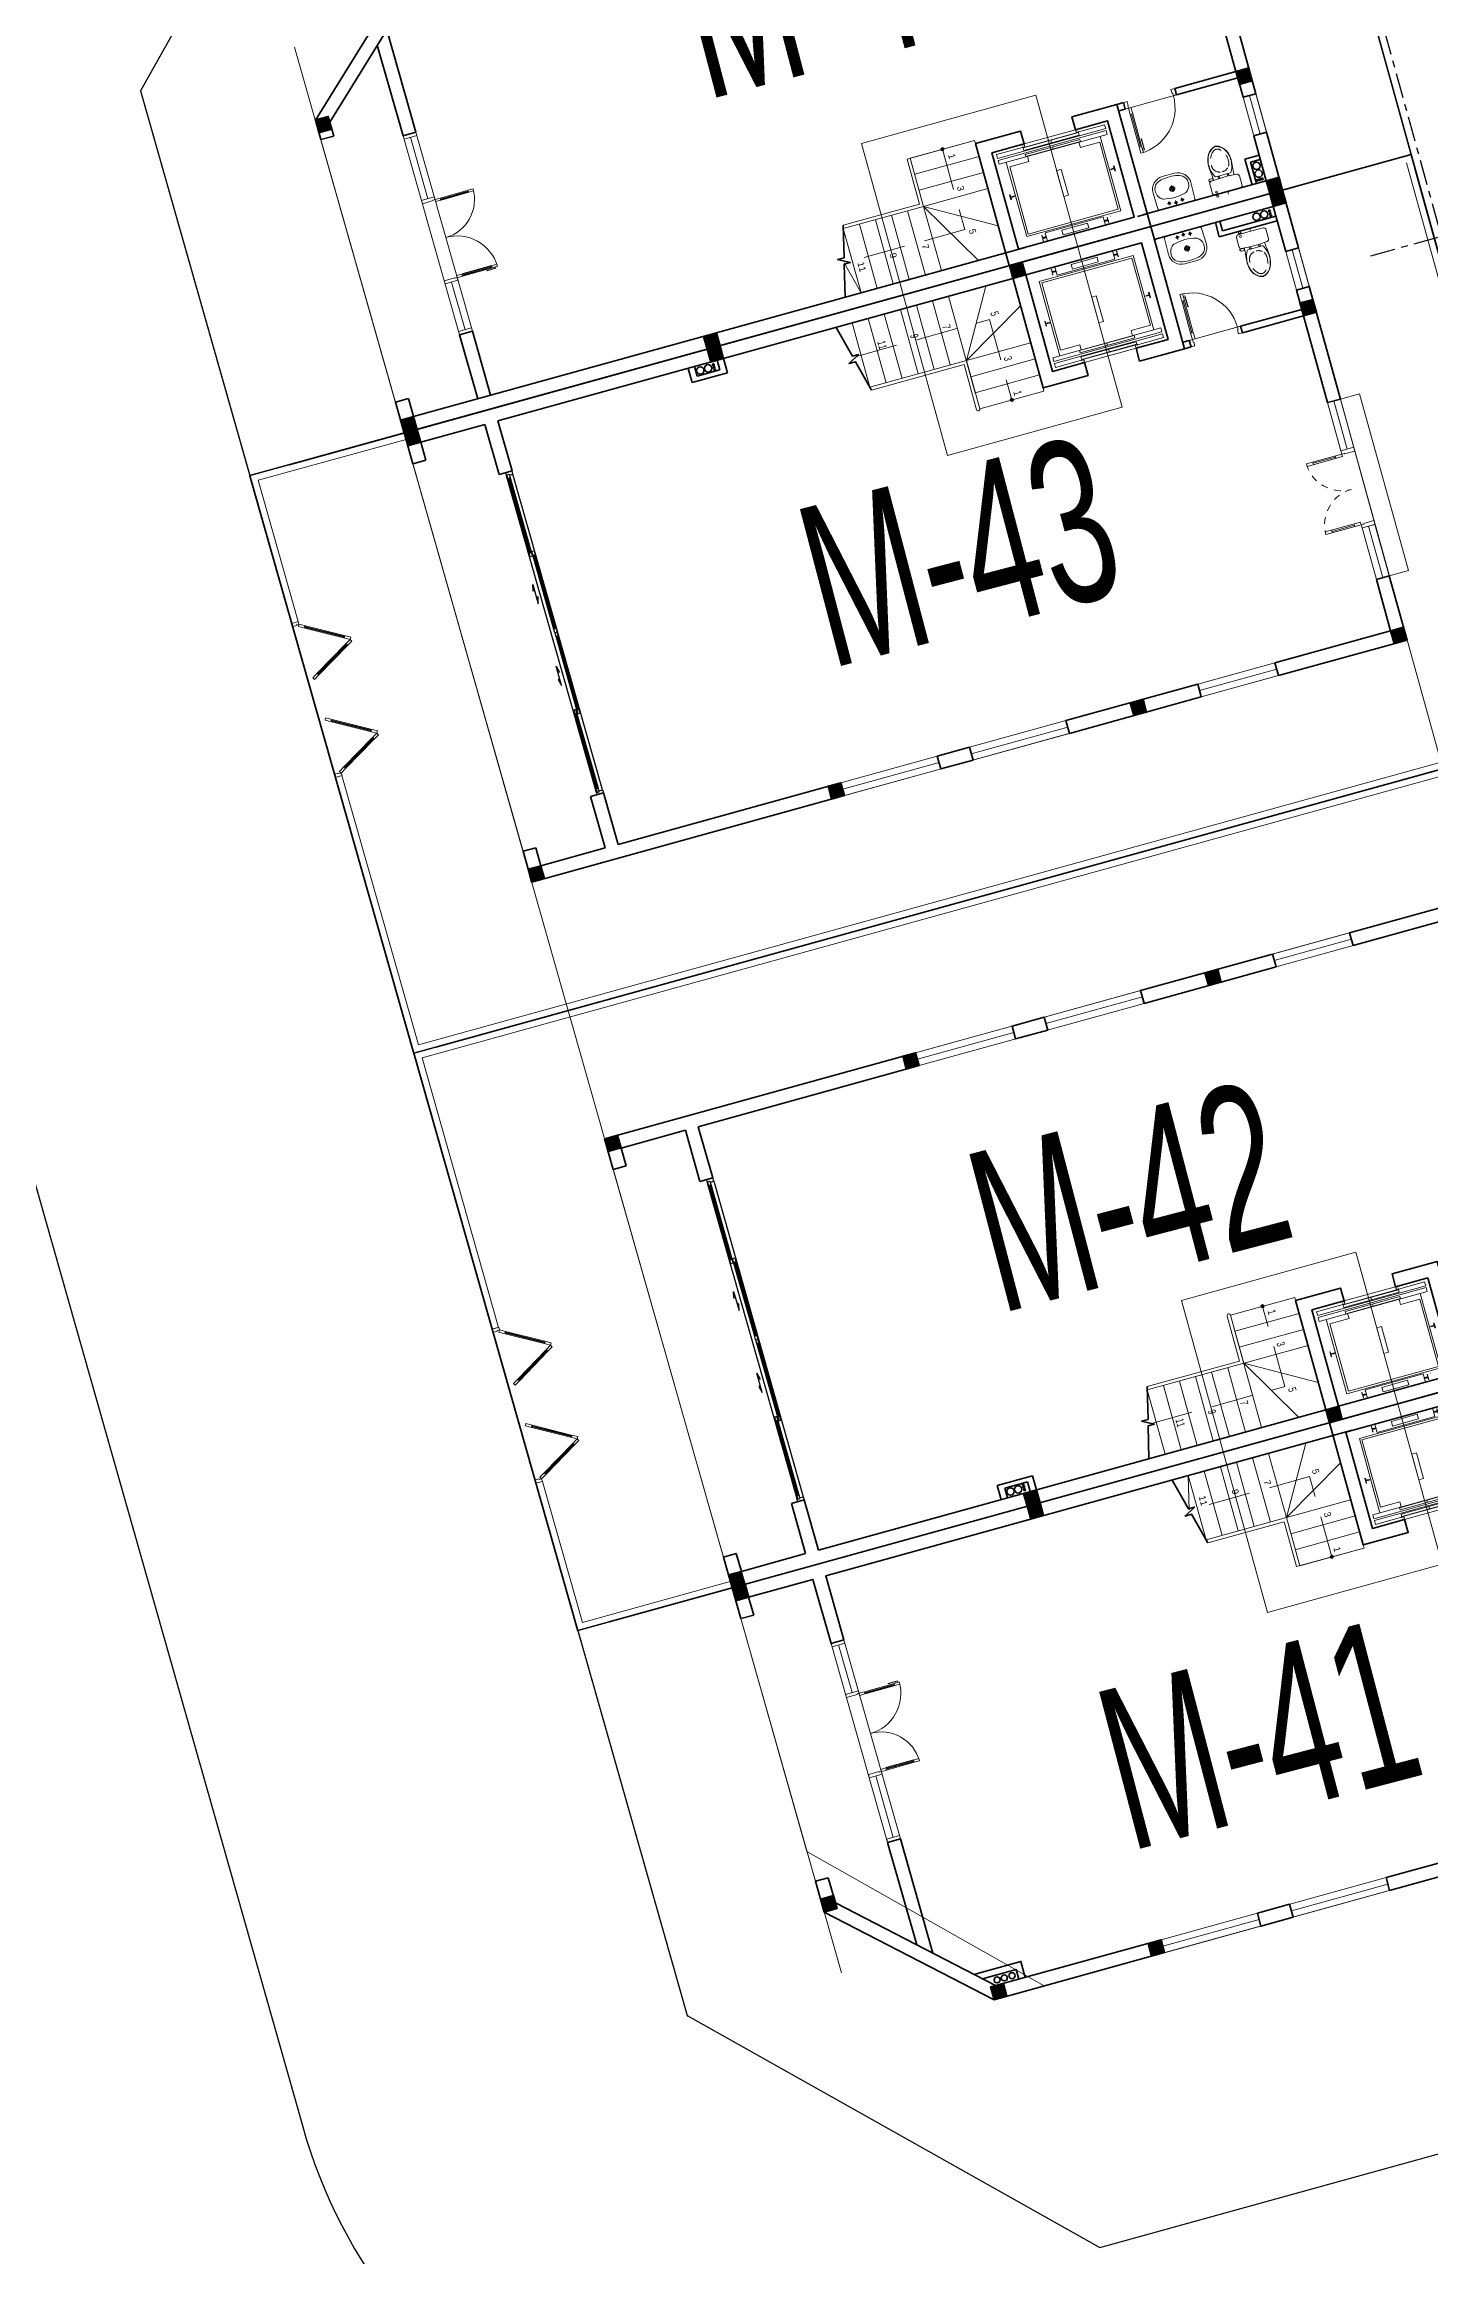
# Model space of a CAD drawing. Header units: metres. Extents: x 568006 to 1139366, y 2064802 to 4131555.
# Drawn here: x 568429.54 to 568450.31, y 2066347.53 to 2066380.69 of the extents above; entities that cross this region are included whole.
import ezdxf
from ezdxf.enums import TextEntityAlignment as Align
from ezdxf.xclip import XClip

# ---------------------------------------------------------------- set-up
doc = ezdxf.new("R2010")
doc.units = ezdxf.units.M
doc.header["$XCLIPFRAME"] = 0
for name, pattern in [('$AUDIT_BAD_LTYPE2', [0]), ('CENTER', [2, 1.25, -0.25, 0.25, -0.25]), ('CENTER2', [1.125, 0.75, -0.125, 0.125, -0.125]), ('HIDDEN', [0.375, 0.25, -0.125]), ('HIDDEN2', [0.1875, 0.125, -0.0625]), ('xref-thap C (mb tang 32-2)$0$HIDDEN', [0.375, 0.25, -0.125])]:
    doc.linetypes.add(name, pattern=pattern)
doc.layers.get('0').update_dxf_attribs({"linetype": 'CONTINUOUS'})
doc.layers.get('DEFPOINTS').update_dxf_attribs({"color": 152, "linetype": 'CONTINUOUS'})
for name, color, linetype, lineweight in [('-CONCRETE', 1, 'CONTINUOUS', 35), ('-DIM', 9, 'CONTINUOUS', 13), ('-DOOR', 137, 'CONTINUOUS', 9), ('-FURNITURE', 46, 'CONTINUOUS', 9), ('-HATCH', 8, 'CONTINUOUS', 5), ('-KH', 143, 'CONTINUOUS', 13), ('-LINE1', 7, 'CONTINUOUS', 18), ('-LINE2', 252, 'CONTINUOUS', 9), ('-TEXT', 7, 'CONTINUOUS', 15), ('-WALL', 4, 'CONTINUOUS', 35), ('EC-Thiet bi', 8, 'CONTINUOUS', 25), ('hung-demlonha', 7, 'CONTINUOUS', 15)]:
    doc.layers.add(name, color=color, linetype=linetype, lineweight=lineweight)
for name, color, linetype in [('01.AXIS', 160, 'CENTER2'), ('APOLIC', 7, 'CONTINUOUS'), ('CDC.01.AXIS', 160, 'CENTER2'), ('ChiaLo', 128, 'CENTER'), ('datOlienke', 42, 'CONTINUOUS'), ('ghi_chu', 7, 'CONTINUOUS'), ('LogDg', 7, 'CONTINUOUS'), ('LoLK', 6, 'CONTINUOUS'), ('ViaHeS', 32, 'CONTINUOUS')]:
    doc.layers.add(name, color=color, linetype=linetype)
doc.styles.add('1', font='arial.ttf')
doc.styles.add('kieuchuDim', font='arial.ttf', dxfattribs={"width": 0.75})
doc.styles.add('QH1', font='arialbd.ttf', dxfattribs={"width": 0.8})
doc.styles.add('T1', font='', dxfattribs={"height": 200})
doc.styles.add('vnavanth', font='', dxfattribs={"width": 0.8})
doc.styles.get('T1').set_extended_font_data('VNgeometric Light')
doc.styles.get('vnavanth').set_extended_font_data('.VnAvantH')

# ---------------------------------------------------------------- blocks, each defined once
blk = doc.blocks.new('A$C758D662A')
at = {"linetype": 'HIDDEN', "ltscale": 500}
for radius in [300, 200]:
    blk.add_circle((0, 0), radius, dxfattribs=at)
at = {"layer": 'CDC.01.AXIS', "ltscale": 200}
for p, q in [((437, 0), (-437, 0)), ((0, 437), (0, -437))]:
    blk.add_line(p, q, dxfattribs=at)
blk = doc.blocks.new('MAU M1SH')
at = {"layer": '01.AXIS', "ltscale": 500}
for p, q in [((-370, 15724), (-370, -2671)), ((5410, 15724), (5410, -2671)), ((-1468, 14700), (6323, 14700)), ((-1468, 9100), (6323, 9100)), ((-1468, 4400), (6323, 4400)), ((-1575, -100), (6216, -100))]:
    blk.add_line(p, q, dxfattribs=at)
at = {"xscale": 0.5, "yscale": 0.5, "zscale": 0.5}
for p in [(-30, 14700), (5070, 14700), (-30, 9550), (5070, 9550), (-30, 8650), (5070, 8650), (-30, 4850), (5070, 4850), (-30, 3950), (5070, 3950), (-30, -100), (5070, -100)]:
    blk.add_blockref('A$C758D662A', p, dxfattribs=at)
blk = doc.blocks.new('C2')
at = {"layer": '-LINE1', "lineweight": 18}
blk.add_line((191910, -38809), (191841, -38737), dxfattribs=at)
at = {"ltscale": 100}
for p, q in [((191847, -38612), (191705, -38029)), ((191739, -38021), (191881, -38604)), ((191812, -37952), (192387, -38121)), ((192397, -38087), (191821, -37918))]:
    blk.add_line(p, q, dxfattribs=at)
for points in [[(191716, -37924), (191739, -38021), (191727, -38024), (191725, -38014), (191715, -38016), (191717, -38026), (191705, -38029), (191682, -37932)], [(191716, -37924), (191812, -37952), (191815, -37940), (191805, -37937), (191808, -37927), (191818, -37930), (191821, -37918), (191725, -37890)], [(192394, -38099), (192403, -38102), (192400, -38111), (192391, -38109), (192387, -38121), (192483, -38149), (192493, -38115), (192397, -38087)], [(191902, -38728), (191895, -38735), (191870, -38709), (191841, -38737), (191910, -38809), (191947, -38775)], [(191859, -38609), (191861, -38619), (191871, -38616), (191869, -38607), (191881, -38604), (191904, -38701), (191870, -38709), (191847, -38612)]]:
    blk.add_lwpolyline(points, close=True, dxfattribs=at)
at = {"color": 8, "ltscale": 100}
for points in [[(191715, -38016), (191725, -38014), (191871, -38616), (191861, -38619)], [(191808, -37927), (191805, -37937), (192400, -38111), (192403, -38102)]]:
    blk.add_lwpolyline(points, close=True, dxfattribs=at)
blk = doc.blocks.new('fsfsfsfsd32')
at = {"layer": '-LINE1'}
for p, q in [((552660.607, 2065847.696), (552662.953, 2065839.214)), ((552643.392, 2065842.935), (552645.813, 2065843.604)), ((552643.993, 2065840.817), (552643.392, 2065842.935)), ((552643.897, 2065840.789), (552643.993, 2065840.817)), ((552662.953, 2065839.214), (552645.795, 2065834.469)), ((552644.553, 2065838.481), (552644.649, 2065838.508)), ((552645.795, 2065834.469), (552644.649, 2065838.508))]:
    blk.add_line(p, q, dxfattribs=at)
at = {"layer": '-WALL'}
for p, q in [((552643.858, 2065843.168), (552660.677, 2065847.819)), ((552660.677, 2065847.819), (552663.076, 2065839.144)), ((552645.727, 2065834.342), (552643.269, 2065843.003)), ((552663.076, 2065839.144), (552646.055, 2065834.437))]:
    blk.add_line(p, q, dxfattribs=at)
at = {"layer": '-DOOR'}
for p, xscale, yscale, zscale, rotation in [((552767.685, 2065992.487), 0.0009999999999999998, 0.0009999999999999998, 0.0009999999999999998, 242.2174633649613), ((552829.581, 2065774.446), -0.0009999999999999996, 0.001, 0.001, 329.4778076069146)]:
    blk.add_blockref('C2', p, dxfattribs=dict(at, xscale=xscale, yscale=yscale, zscale=zscale, rotation=rotation))
blk = doc.blocks.new('sdfsf ưew')
at = {"layer": '-KH'}
blk.add_line((552663.132, 2065834.585), (552663.23, 2065834.23), dxfattribs=at)
blk.add_lwpolyline([(552663.346, 2065834.251), (552663.242, 2065834.627), (552663.181, 2065834.408)], close=True, dxfattribs=at)
blk.add_solid([(552663.181, 2065834.408), (552663.294, 2065834.439), (552663.346, 2065834.251), (552663.181, 2065834.408)], dxfattribs=at)
at = {"layer": '-LINE1'}
for p, q in [((552663.006, 2065839.021), (552645.85, 2065834.277)), ((552665.352, 2065830.54), (552663.006, 2065839.021)), ((552645.85, 2065834.277), (552646.998, 2065830.234)), ((552663.52, 2065830.033), (552665.352, 2065830.54)), ((552646.902, 2065830.206), (552646.998, 2065830.234)), ((552647.557, 2065827.898), (552647.653, 2065827.925)), ((552647.653, 2065827.925), (552648.253, 2065825.811)), ((552648.253, 2065825.811), (552650.557, 2065826.448))]:
    blk.add_line(p, q, dxfattribs=at)
at = {"layer": '-WALL'}
for p, q in [((552663.076, 2065839.144), (552646.055, 2065834.437)), ((552665.475, 2065830.47), (552663.076, 2065839.144)), ((552645.727, 2065834.344), (552648.185, 2065825.685)), ((552648.656, 2065825.819), (552665.475, 2065830.47)), ((552651.494, 2065826.811), (552650.727, 2065826.599))]:
    blk.add_line(p, q, dxfattribs=at)
at = {"layer": '-DOOR'}
for p, xscale, yscale, zscale, rotation in [((552770.673, 2065981.884), 0.0009998631088934734, 0.0009998631088934734, 0.0009998631088934734, 242.2174633646776), ((552832.559, 2065763.872), -0.0009998631088934732, 0.0009998631088934727, 0.0009998631088934727, 329.4778076066309)]:
    blk.add_blockref('C2', p, dxfattribs=dict(at, xscale=xscale, yscale=yscale, zscale=zscale, rotation=rotation))
at = {"layer": '-TEXT', "color": 2, "style": 'vnavanth'}
blk.add_text('S¢N SAU', height=0.2, rotation=285.459, dxfattribs=at).set_placement((552663.474, 2065834.954))
at = {"layer": '-TEXT', "style": '1', "width": 0.75}
blk.add_text('-0.200', height=0.18, rotation=285.459, dxfattribs=at).set_placement((552663.306, 2065834.659))
blk = doc.blocks.new('X-5M-DH-2-CORE$0$A$C75E80C28')
at = {"layer": '-LINE2', "linetype": 'Continuous', "ltscale": 2}
for p, q in [((-731, -149), (731, -149)), ((-731, -1305), (-731, -149)), ((-700, -179), (700, -179)), ((-700, -1225), (-700, -179)), ((-557, -113), (-560, -113)), ((-510, -22), (-510, -51)), ((-507, -22), (-510, -22)), ((-510, -109), (-510, -79)), ((-507, -22), (-507, -51)), ((-507, -109), (-507, -79)), ((-456, -57), (-501, -57)), ((-456, -60), (-501, -60)), ((-456, -70), (-501, -70)), ((-456, -73), (-501, -73)), ((-453, -63), (-453, -67)), ((-450, -63), (-450, -67)), ((450, -63), (450, -67)), ((453, -63), (453, -67)), ((456, -57), (501, -57)), ((456, -60), (501, -60)), ((456, -70), (501, -70)), ((456, -73), (501, -73)), ((457, -113), (460, -113)), ((507, -22), (510, -22)), ((507, -22), (507, -51)), ((507, -109), (507, -79)), ((510, -22), (510, -51)), ((510, -109), (510, -79)), ((700, -1225), (700, -179)), ((731, -1305), (731, -149)), ((840, -1305), (-840, -1305)), ((-840, -1365), (-840, -1305)), ((-700, -1225), (-400, -1225)), ((425, -1309), (-425, -1309)), ((-425, -1343), (-425, -1309)), ((-400, -1305), (-400, -1225)), ((0, -1309), (0, -1343)), ((700, -1225), (400, -1225)), ((400, -1305), (400, -1225)), ((425, -1343), (425, -1309)), ((840, -1365), (840, -1305)), ((840, -1365), (-840, -1365)), ((840, -1395), (-840, -1395)), ((-840, -1395), (-840, -1455)), ((-840, -1455), (-435, -1455)), ((-435, -1450), (-435, -1460)), ((-435, -1450), (-400, -1450)), ((-435, -1460), (-425, -1460)), ((-435, -1490), (-435, -1500)), ((-435, -1490), (-425, -1490)), ((-435, -1500), (-400, -1500)), ((-433, -1452), (-433, -1458)), ((-433, -1452), (-402, -1452)), ((-433, -1458), (-425, -1458)), ((-433, -1492), (-433, -1498)), ((-433, -1492), (-425, -1492)), ((-433, -1498), (-402, -1498)), ((430, -1406), (-430, -1406)), ((-430, -1406), (-430, -1446)), ((430, -1446), (-430, -1446)), ((425, -1343), (-425, -1343)), ((-425, -1458), (-425, -1460)), ((-425, -1490), (-425, -1492)), ((-402, -1452), (-402, -1498)), ((400, -1450), (-400, -1450)), ((-400, -1450), (-400, -1500)), ((0, -1406), (0, -1446)), ((400, -1450), (400, -1500)), ((435, -1450), (400, -1450)), ((435, -1500), (400, -1500)), ((402, -1452), (402, -1498)), ((433, -1452), (402, -1452)), ((433, -1498), (402, -1498)), ((433, -1458), (425, -1458)), ((425, -1458), (425, -1460)), ((435, -1460), (425, -1460)), ((425, -1490), (425, -1492)), ((435, -1490), (425, -1490)), ((433, -1492), (425, -1492)), ((430, -1406), (430, -1446)), ((433, -1452), (433, -1458)), ((433, -1492), (433, -1498)), ((435, -1450), (435, -1460)), ((840, -1455), (435, -1455)), ((435, -1490), (435, -1500)), ((840, -1395), (840, -1455))]:
    blk.add_line(p, q, dxfattribs=at)
for points in [[(-450, 0), (-450, -130), (450, -130), (450, 0)], [(-200, -29), (200, -29), (200, -101), (-200, -101)], [(-36, -584), (36, -584), (36, -984), (-36, -984)]]:
    blk.add_lwpolyline(points, close=True, dxfattribs=at)
for points in [[(-780, -789), (-751, -789, 0.414214), (-750, -788), (-750, -784), (-750, -780, 0.414214), (-751, -779), (-780, -779, -0.256978), (-784, -782), (-798, -782, -0.414214), (-801, -779), (-804, -750, 0.414214), (-807, -746), (-812, -746), (-812, -784), (-812, -822), (-807, -822, 0.414214), (-804, -818), (-801, -789, -0.414214), (-798, -786), (-784, -786, -0.256978), (-780, -789)], [(780, -789), (751, -789, -0.414214), (750, -788), (750, -784), (750, -780, -0.414214), (751, -779), (780, -779, 0.256978), (784, -782), (798, -782, 0.414214), (801, -779), (804, -750, -0.414214), (807, -746), (812, -746), (812, -784), (812, -822), (807, -822, -0.414214), (804, -818), (801, -789, 0.414214), (798, -786), (784, -786, 0.256978), (780, -789)]]:
    blk.add_lwpolyline(points, format="xyb", dxfattribs=at)
for centre, radius, start, end in [((-501, -51), 9.4, 180, 270), ((-501, -79), 9.4, 90, 180), ((-501, -51), 6.2, 180, 270), ((-501, -79), 6.2, 90, 180), ((-456, -63), 6.2, 360, 90), ((-456, -63), 3, 360, 90), ((-456, -67), 6.2, 270, 360), ((-456, -67), 3, 270, 360), ((456, -63), 6.2, 90, 180), ((456, -67), 6.2, 180, 270), ((456, -63), 3, 90, 180), ((456, -67), 3, 180, 270), ((501, -51), 6.2, 270, 360), ((501, -51), 9.4, 270, 360), ((501, -79), 9.4, 360, 90), ((501, -79), 6.2, 360, 90)]:
    blk.add_arc(centre, radius, start, end, dxfattribs=at)
blk = doc.blocks.new('A$C3F71457E')
at = {"layer": '-CONCRETE'}
blk.add_lwpolyline([(0, -100), (0, 400), (-1500, 400), (-1500, -1400), (0, -1400), (0, -900), (200, -900), (200, -1600), (-1700, -1600), (-1700, 600), (200, 600), (200, -100), (0, -100)], dxfattribs=at)
at = {"layer": '-LINE1'}
blk.add_line((0, -900), (0, -100), dxfattribs=at)
at = {"color": 2, "rotation": 90}
blk.add_blockref('X-5M-DH-2-CORE$0$A$C75E80C28', (-1500, -500), dxfattribs=at)
blk = doc.blocks.new('A$C18091ED7')
for p, q in [((-83, -267), (-83, -300)), ((-83, -278), (-83, -288)), ((-61, -290), (-83, -290)), ((-63, -265), (-81, -265)), ((-61, -267), (-61, -300)), ((0, -42), (0, 0)), ((61, -267), (61, -300)), ((61, -290), (83, -290)), ((63, -265), (81, -265)), ((83, -267), (83, -300)), ((83, -278), (83, -288)), ((146, -27), (179, -27)), ((146, -27), (146, -30)), ((146, -30), (166, -30)), ((153, -37), (146, -30)), ((152, 0), (152, -27)), ((152, 0), (179, 0)), ((153, -37), (166, -37)), ((153, -40), (153, -37)), ((153, -40), (178, -40)), ((153, -40), (178, -40)), ((153, -40), (153, -42)), ((165, -262), (165, -290)), ((185, -30), (166, -30)), ((178, -37), (166, -37)), ((168, -260), (228, -260)), ((168, -292), (207, -292)), ((185, -30), (178, -37)), ((178, -37), (178, -40)), ((178, -40), (178, -42)), ((179, 0), (179, -27)), ((179, -27), (185, -27)), ((185, -27), (185, -30)), ((231, -274), (231, -262))]:
    blk.add_line(p, q)
for points in [[(230, -219, -0.137407), (225, -235), (222, -241, -0.236081), (198, -255, -0.051961), (-198, -255, -0.236081), (-222, -241), (-225, -235, -0.137407), (-230, -219), (-230, -72, -0.198912), (-226, -63), (-209, -46, -0.198912), (-200, -42), (0, -42), (200, -42, -0.198912), (209, -46), (226, -63, -0.198912), (230, -72)], [(144, -619, -0.212405), (26, -734, -0.027685), (-1, -739, -0.022279), (-26, -734, -0.212405), (-144, -619, -0.142796), (-167, -428, -0.093005), (-128, -309, -0.256439), (-111, -300), (0, -300), (111, -300, -0.256439), (128, -309, -0.093005), (167, -428, -0.142796)]]:
    blk.add_lwpolyline(points, format="xyb", close=True)
at = {"linetype": 'xref-thap C (mb tang 32-2)$0$HIDDEN', "ltscale": 100}
blk.add_lwpolyline([(61, -669, -0.199031), (0, -699, -0.199031), (-61, -669, -0.218924), (-132, -478, -0.153791), (-112, -404, -0.236701), (0, -348, -0.236701), (112, -404, -0.153791), (132, -478, -0.218924)], format="xyb", close=True, dxfattribs=at)
blk.add_circle((166, -78), 13.9)
for centre, radius, start, end in [((-81, -267), 1.98, 90, 180), ((-63, -267), 1.98, 0, 90), ((63, -267), 1.98, 90, 180), ((81, -267), 1.98, 0, 90), ((168, -262), 2.47, 90, 180), ((168, -290), 2.47, 180, 270), ((207, -277), 15.5, 270, 306.4659), ((168, -225), 80.1, 306.4659, 320.3123), ((228, -274), 2.47, 320.3123, 0)]:
    blk.add_arc(centre, radius, start, end)
for points in [[(-156, -259), (-157, -267), (-164, -328), (-169, -385), (-184, -528), (-136, -679), (-50, -735), (-20, -741), (0, -744)], [(156, -259), (157, -267), (164, -328), (169, -385), (184, -528), (136, -679), (50, -735), (20, -741), (0, -744)]]:
    blk.add_open_spline(points, degree=3, knots=[130.613938, 130.613938, 130.613938, 130.613938, 152.852109, 311.129351, 417.703951, 561.383393, 697.692632, 710.812262, 710.812262, 710.812262, 710.812262])
blk = doc.blocks.new('*U286')
at = {"linetype": '$AUDIT_BAD_LTYPE2'}
for p, q in [((70, 100), (70, 600)), ((90, 600), (90, 100))]:
    blk.add_line(p, q, dxfattribs=at)
for points in [[(50, 600), (90, 600), (90, 700), (50, 700), (50, 600)], [(50, 603), (50, 100)], [(50, 100), (90, 100), (90, 0), (50, 0), (50, 100)]]:
    blk.add_lwpolyline(points)
for points in [[(118, 495), (118, 664), (90, 664), (90, 636), (113, 636), (113, 495)], [(0, 0), (50, 0), (50, -40), (60, -40), (60, -100), (0, -100)], [(800, 0), (750, 0), (750, -40), (740, -40), (740, -100), (800, -100)]]:
    blk.add_lwpolyline(points, close=True)
at = {"linetype": '$AUDIT_BAD_LTYPE2', "ltscale": 0.3}
blk.add_arc((50, 0), 700, 0, 90, dxfattribs=at)
blk = doc.blocks.new('*U181')
for points in [[(22, 564), (22, 734), (50, 734), (50, 706), (27, 706), (27, 564)], [(0, 0), (50, 0), (50, -40), (60, -40), (60, -246), (0, -246)], [(1599, 0), (1549, 0), (1549, -40), (1539, -40), (1539, -246), (1599, -246)]]:
    blk.add_lwpolyline(points, close=True)
for points in [[(50, 670), (90, 670), (90, 770), (50, 770), (50, 670)], [(50, 673), (50, 100)], [(1549, 629), (1509, 629), (1509, 729), (1549, 729), (1549, 629)], [(1549, 632), (1549, 100)], [(50, 100), (90, 100), (90, 0), (50, 0), (50, 100)], [(1549, 100), (1509, 100), (1509, 0), (1549, 0), (1549, 100)]]:
    blk.add_lwpolyline(points)
at = {"ltscale": 0.3}
for points in [[(820, 0, 0.414214), (50, 770, 0.414214)], [(820, 0, -0.414214), (1549, 729, -0.414214)]]:
    blk.add_lwpolyline(points, format="xyb", dxfattribs=at)
at = {"layer": 'APOLIC', "linetype": '$AUDIT_BAD_LTYPE2'}
for p, q in [((70, 100), (70, 670)), ((90, 670), (90, 100)), ((1509, 629), (1509, 100)), ((1529, 100), (1529, 629))]:
    blk.add_line(p, q, dxfattribs=at)
blk = doc.blocks.new('A$C4ace49fd')
for p, q in [((167, 414), (224, 414)), ((195, 383), (195, 443)), ((267, 429), (324, 429)), ((295, 398), (295, 458)), ((367, 414), (424, 414)), ((395, 383), (395, 443)), ((249, 215), (342, 215)), ((295, 165), (295, 264))]:
    blk.add_line(p, q)
for points in [[(0, 200, 0.414214), (200, 0), (390, 0, 0.414214), (590, 200), (581, 446, 0.409799), (551, 475), (39, 475, 0.403607), (9, 446)], [(177, 40, 0.090773), (424, 43, 0.149887), (521, 96, 0.430722), (482, 321, 0.080637), (470, 327, 0.127732), (125, 329, 0.074208), (114, 325, 0.443092), (69, 96, 0.13364), (154, 46, 0.033617)]]:
    blk.add_lwpolyline(points, format="xyb", close=True)
for centre, radius in [((195, 414), 17.5), ((295, 429), 17.5), ((395, 414), 17.5), ((295, 215), 37.5), ((295, 215), 22.5), ((295, 215), 22.5)]:
    blk.add_circle(centre, radius)
blk = doc.blocks.new('A$C5C575821')
at = {"layer": '-CONCRETE'}
h = blk.add_hatch(color=256, dxfattribs=at)
h.dxf.hatch_style = 1
h.paths.add_polyline_path([(0, 200), (0, 0), (200, 0), (200, 200)])
blk.add_lwpolyline([(0, 0), (200, 0), (200, 200), (0, 200)], close=True, dxfattribs=at)
blk = doc.blocks.new('*U268')
for p, q in [((-1110, 450), (-1150, 450)), ((-1130, 100), (-1130, 450)), ((-90, 450), (-50, 450)), ((-70, 100), (-70, 450)), ((-1110, 100), (-1150, 100)), ((-90, 100), (-50, 100))]:
    blk.add_line(p, q)
for points in [[(-1150, 0), (-1110, 0), (-1110, 550), (-1150, 550)], [(-50, 0), (-90, 0), (-90, 550), (-50, 550)], [(-1200, -200), (-1140, -200), (-1140, -40), (-1150, -40), (-1150, 0), (-1200, 0)], [(0, -200), (-60, -200), (-60, -40), (-50, -40), (-50, 0), (0, 0)]]:
    blk.add_lwpolyline(points, close=True)
at = {"linetype": 'HIDDEN', "ltscale": 0.1}
for centre, start, end in [((-1150, 0), 0, 90), ((-50, 0), 90, 180)]:
    blk.add_arc(centre, 550, start, end, dxfattribs=at)
blk = doc.blocks.new('*U182')
at = {"color": 8, "ltscale": 100}
for p, q in [((50, 100), (4969, 100)), ((50, 0), (4969, 0))]:
    blk.add_line(p, q, dxfattribs=at)
at = {"ltscale": 100}
for p, q in [((105, 45), (1245, 45)), ((1245, 10), (105, 10)), ((1315, 90), (2440, 90)), ((2440, 55), (1315, 55)), ((3704, 90), (2580, 90)), ((2580, 55), (3704, 55)), ((4914, 45), (3774, 45)), ((3774, 10), (4914, 10))]:
    blk.add_line(p, q, dxfattribs=at)
for points in [[(50, 100), (0, 100), (0, 0), (50, 0), (50, 10), (35, 10), (35, 45), (50, 45)], [(5019, 0), (4969, 0), (4969, 10), (4984, 10), (4984, 45), (4969, 45), (4969, 100), (5019, 100)]]:
    blk.add_lwpolyline(points, close=True)
for points in [[(105, 32), (95, 32), (95, 22), (105, 22), (105, 10), (35, 10), (35, 45), (105, 45)], [(1245, 90), (1315, 90), (1315, 77), (1305, 77), (1305, 67), (1315, 67), (1315, 55), (1245, 55)], [(1315, 10), (1245, 10), (1245, 22), (1255, 22), (1255, 32), (1245, 32), (1245, 45), (1315, 45)], [(2440, 67), (2450, 67), (2450, 77), (2440, 77), (2440, 90), (2510, 90), (2510, 55), (2440, 55)], [(2580, 67), (2570, 67), (2570, 77), (2580, 77), (2580, 90), (2510, 90), (2510, 55), (2580, 55)], [(3774, 90), (3704, 90), (3704, 77), (3714, 77), (3714, 67), (3704, 67), (3704, 55), (3774, 55)], [(3704, 10), (3774, 10), (3774, 22), (3764, 22), (3764, 32), (3774, 32), (3774, 45), (3704, 45)], [(4914, 32), (4924, 32), (4924, 22), (4914, 22), (4914, 10), (4984, 10), (4984, 45), (4914, 45)]]:
    blk.add_lwpolyline(points, close=True, dxfattribs=at)
at = {"color": 8, "ltscale": 100}
for points in [[(1255, 32), (1255, 22), (95, 22), (95, 32)], [(1305, 67), (1305, 77), (2450, 77), (2450, 67)], [(3714, 67), (3714, 77), (2570, 77), (2570, 67)], [(3764, 32), (3764, 22), (4924, 22), (4924, 32)]]:
    blk.add_lwpolyline(points, close=True, dxfattribs=at)
for points in [[(1822, -65), (1822, -90), (1722, -65), (2022, -65), (1922, -40), (1922, -65)], [(3197, -65), (3197, -90), (3297, -65), (2997, -65), (3097, -40), (3097, -65)]]:
    blk.add_lwpolyline(points)
blk = doc.blocks.new('tmbc_khub')
at = {"layer": '-HATCH', "true_color": 0x8c8896}
h = blk.add_hatch(color=252, dxfattribs=at)
h.dxf.hatch_style = 1
edge = h.paths.add_edge_path()
edge.add_arc((-273.374, 423.878), 0.0246, 0, 360)
h = blk.add_hatch(color=252, dxfattribs=at)
h.dxf.hatch_style = 1
edge = h.paths.add_edge_path()
edge.add_arc((-272.334, 420.12), 0.0246, 0, 360)
h = blk.add_hatch(color=252, dxfattribs=at)
h.dxf.hatch_style = 1
edge = h.paths.add_edge_path()
edge.add_arc((-268.575, 406.53), 0.0246, 0, 360)
h = blk.add_hatch(color=252, dxfattribs=at)
h.dxf.hatch_style = 1
edge = h.paths.add_edge_path()
edge.add_arc((-267.537, 402.771), 0.0246, 0, 360)
at = {"layer": '-CONCRETE'}
for centre, radius in [((-268.666, 423.629), 0.055), ((-268.634, 423.512), 0.055), ((-268.657, 423.412), 0.013), ((-268.62, 423.422), 0.013), ((-268.58, 423.433), 0.013), ((-268.667, 422.867), 0.055), ((-268.55, 422.899), 0.055), ((-268.471, 422.953), 0.013), ((-268.46, 422.912), 0.013), ((-268.45, 422.875), 0.013), ((-277.004, 420.561), 0.055), ((-276.887, 420.593), 0.055), ((-276.808, 420.647), 0.013), ((-276.797, 420.607), 0.013), ((-276.787, 420.57), 0.013), ((-272.355, 403.752), 0.055), ((-272.239, 403.784), 0.055), ((-272.164, 403.855), 0.013), ((-272.154, 403.818), 0.013), ((-272.143, 403.778), 0.013), ((-272.555, 396.429), 0.045), ((-272.447, 396.459), 0.045), ((-272.331, 396.491), 0.045)]:
    blk.add_circle(centre, radius, dxfattribs=at)
at = {"layer": '-DIM', "color": 6}
for p, q in [((-269.284, 434.417), (-258.617, 395.846)), ((-271.212, 433.884), (-260.545, 395.313)), ((-274.889, 396.537), (-283.086, 425.411)), ((-277.198, 395.882), (-285.395, 424.756))]:
    blk.add_line(p, q, dxfattribs=at)
at = {"layer": '-DOOR'}
for p, q in [((-281.267, 424.132), (-280.421, 421.15)), ((-281.46, 424.077), (-280.613, 421.095)), ((-281.35, 424.057), (-281.089, 423.136)), ((-280.734, 421.885), (-280.531, 421.171)), ((-267.409, 420.133), (-266.676, 417.482)), ((-268.39, 416.178), (-269.547, 415.858)), ((-269.547, 415.858), (-268.39, 416.178)), ((-269.52, 415.762), (-268.364, 416.082)), ((-268.364, 416.081), (-269.52, 415.762)), ((-268.337, 415.985), (-269.494, 415.665)), ((-269.494, 415.665), (-268.337, 415.985)), ((-271.496, 415.215), (-272.942, 414.815)), ((-273.45, 414.778), (-272.968, 414.911)), ((-273.424, 414.682), (-274.87, 414.282)), ((-273.397, 414.585), (-272.915, 414.719)), ((-267.271, 412.13), (-268.428, 411.81)), ((-268.428, 411.81), (-267.271, 412.13)), ((-267.244, 412.034), (-268.401, 411.714)), ((-268.401, 411.714), (-267.244, 412.034)), ((-267.218, 411.938), (-268.374, 411.618)), ((-268.374, 411.617), (-267.218, 411.937)), ((-272.331, 410.731), (-271.849, 410.864)), ((-270.377, 411.168), (-271.823, 410.768)), ((-272.305, 410.634), (-273.75, 410.235)), ((-272.278, 410.539), (-271.796, 410.672)), ((-274.196, 398.491), (-275.043, 401.473)), ((-274.73, 400.737), (-274.933, 401.452)), ((-274.004, 398.545), (-274.851, 401.527)), ((-274.114, 398.566), (-274.375, 399.487)), ((-266.698, 397.866), (-268.144, 397.466)), ((-268.626, 397.333), (-270.072, 396.933)), ((-268.652, 397.429), (-268.171, 397.562)), ((-268.599, 397.237), (-268.117, 397.37))]:
    blk.add_line(p, q, dxfattribs=at)
for points in [[(-268.675, 424.711), (-268.515, 424.133), (-268.708, 424.079), (-268.868, 424.658)], [(-281.446, 424.029), (-281.46, 424.077), (-281.267, 424.132), (-281.254, 424.084)], [(-267.876, 421.819), (-268.036, 422.398), (-268.228, 422.344), (-268.068, 421.766)], [(-280.627, 421.143), (-280.613, 421.095), (-280.421, 421.15), (-280.434, 421.198)], [(-267.409, 420.133), (-267.209, 419.41), (-267.402, 419.356), (-267.602, 420.079)], [(-266.89, 418.253), (-266.676, 417.482), (-266.869, 417.429), (-267.082, 418.2)], [(-274.896, 414.378), (-271.523, 415.311), (-271.469, 415.119), (-274.843, 414.186)], [(-273.724, 410.139), (-270.35, 411.071), (-270.403, 411.264), (-273.777, 410.331)], [(-275.029, 401.425), (-275.043, 401.473), (-274.851, 401.527), (-274.837, 401.479)], [(-274.21, 398.539), (-274.196, 398.491), (-274.004, 398.545), (-274.018, 398.593)], [(-270.098, 397.03), (-266.725, 397.963), (-266.672, 397.77), (-270.045, 396.837)]]:
    blk.add_lwpolyline(points, close=True, dxfattribs=at)
for points in [[(-268.612, 424.106), (-268.772, 424.684)], [(-268.132, 422.371), (-267.972, 421.793)], [(-267.506, 420.106), (-267.306, 419.383)], [(-266.986, 418.227), (-266.773, 417.455)]]:
    blk.add_lwpolyline(points, dxfattribs=at)
at = {"layer": '-HATCH'}
blk.add_line((-270.635, 424.48), (-269.864, 424.693), dxfattribs=at)
at = {"layer": '-KH', "linetype": 'HIDDEN2', "ltscale": 5}
for p, q in [((-274.848, 422.174), (-274.594, 421.725)), ((-269.677, 403.476), (-269.69, 403.991))]:
    blk.add_line(p, q, dxfattribs=at)
for points in [[(-273.374, 423.878), (-273.041, 422.673), (-274.848, 422.174)], [(-274.664, 420.772), (-272.667, 421.324), (-272.34, 420.143)], [(-270.24, 404.773), (-268.242, 405.325), (-268.569, 406.506)], [(-267.537, 402.771), (-267.87, 403.975), (-269.677, 403.476)]]:
    blk.add_lwpolyline(points, dxfattribs=at)
at = {"layer": '-KH'}
for centre in [(-273.374, 423.878), (-272.334, 420.12), (-268.575, 406.53), (-267.537, 402.771)]:
    blk.add_circle(centre, 0.0246, dxfattribs=at)
at = {"layer": '-LINE1'}
for p, q in [((-272.892, 424.011), (-273.904, 423.731)), ((-273.856, 423.745), (-272.892, 424.011)), ((-272.878, 423.964), (-272.892, 424.011)), ((-273.717, 423.057), (-273.904, 423.731)), ((-273.656, 423.022), (-273.856, 423.745)), ((-273.789, 423.504), (-272.825, 423.77)), ((-272.825, 423.77), (-273.789, 423.504)), ((-273.722, 423.263), (-272.759, 423.529)), ((-272.759, 423.529), (-273.722, 423.263)), ((-272.692, 423.289), (-273.656, 423.022)), ((-274.862, 422.74), (-273.717, 423.057)), ((-274.861, 422.689), (-273.656, 423.022)), ((-273.656, 423.022), (-272.538, 422.732)), ((-273.656, 423.022), (-272.833, 422.212)), ((-273.016, 420.709), (-272.726, 421.827)), ((-273.738, 420.509), (-274.005, 421.473)), ((-273.498, 420.576), (-273.764, 421.54)), ((-273.257, 420.643), (-273.523, 421.606)), ((-272.882, 420.227), (-273.282, 421.673)), ((-273.016, 420.709), (-272.206, 421.532)), ((-274.461, 420.309), (-274.728, 421.273)), ((-274.22, 420.376), (-274.487, 421.34)), ((-273.979, 420.443), (-274.246, 421.406)), ((-272.052, 420.976), (-274.461, 420.309)), ((-274.461, 420.309), (-273.016, 420.709)), ((-274.436, 420.264), (-273.05, 420.648)), ((-273.05, 420.648), (-272.864, 419.973)), ((-273.016, 420.709), (-272.816, 419.986)), ((-271.985, 420.735), (-272.949, 420.468)), ((-271.918, 420.494), (-272.882, 420.227)), ((-272.816, 419.986), (-271.852, 420.253)), ((-271.852, 420.253), (-271.865, 420.301)), ((-269.057, 406.396), (-268.094, 406.663)), ((-268.094, 406.663), (-268.08, 406.615)), ((-268.919, 405.708), (-269.106, 406.383)), ((-268.857, 405.674), (-269.057, 406.396)), ((-268.027, 406.422), (-268.991, 406.155)), ((-267.894, 405.94), (-270.303, 405.274)), ((-268.991, 406.155), (-268.591, 404.71)), ((-267.96, 406.181), (-268.924, 405.914)), ((-270.304, 405.325), (-268.919, 405.708)), ((-270.303, 405.274), (-268.857, 405.674)), ((-269.098, 405.607), (-268.832, 404.643)), ((-268.857, 405.674), (-268.034, 404.864)), ((-268.857, 405.674), (-267.74, 405.384)), ((-270.303, 405.274), (-270.037, 404.31)), ((-270.062, 405.34), (-269.796, 404.377)), ((-269.821, 405.407), (-269.555, 404.443)), ((-269.58, 405.474), (-269.314, 404.51)), ((-269.339, 405.54), (-269.073, 404.576)), ((-268.218, 403.36), (-267.928, 404.478)), ((-268.218, 403.36), (-267.408, 404.183)), ((-267.255, 403.627), (-268.218, 403.36)), ((-269.423, 403.027), (-268.218, 403.36)), ((-269.398, 402.982), (-268.253, 403.299)), ((-268.253, 403.299), (-268.067, 402.625)), ((-268.218, 403.36), (-268.019, 402.638)), ((-268.152, 403.119), (-267.188, 403.386)), ((-267.188, 403.386), (-268.152, 403.119)), ((-268.085, 402.879), (-267.121, 403.145)), ((-267.121, 403.145), (-268.085, 402.879)), ((-267.055, 402.904), (-268.067, 402.625)), ((-268.019, 402.638), (-267.055, 402.904)), ((-267.068, 402.952), (-267.054, 402.904))]:
    blk.add_line(p, q, dxfattribs=at)
at = {"layer": '-LINE1', "lineweight": 18}
for p, q in [((-274.379, 422.822), (-274.112, 421.858)), ((-274.138, 422.889), (-273.871, 421.925)), ((-273.897, 422.955), (-273.63, 421.992)), ((-273.656, 423.022), (-273.389, 422.058)), ((-274.861, 422.689), (-274.594, 421.725)), ((-274.62, 422.756), (-274.353, 421.792)), ((-274.835, 421.658), (-274.835, 421.658)), ((-268.459, 403.294), (-268.726, 404.257)), ((-268.218, 403.36), (-268.485, 404.324)), ((-269.931, 403.924), (-269.931, 403.924)), ((-269.423, 403.027), (-269.69, 403.991)), ((-269.182, 403.094), (-269.449, 404.058)), ((-268.941, 403.16), (-269.208, 404.124)), ((-268.7, 403.227), (-268.967, 404.191))]:
    blk.add_line(p, q, dxfattribs=at)
at = {"layer": '-LINE1'}
for points in [[(-271.973, 424.688), (-270.679, 420.011), (-273.297, 419.287), (-274.59, 423.964)], [(-281.443, 419.624), (-279.531, 412.889), (-266.41, 416.521), (-268.275, 423.265)], [(-278.439, 409.041), (-276.527, 402.307), (-263.477, 405.916), (-265.343, 412.663)], [(-267.175, 407.339), (-265.882, 402.662), (-268.499, 401.938), (-269.792, 406.615)], [(-276.527, 402.307), (-275.405, 398.354), (-271.849, 396.338), (-261.612, 399.17), (-263.477, 405.916)]]:
    blk.add_lwpolyline(points, close=True, dxfattribs=at)
for points in [[(-266.676, 417.482), (-266.387, 417.562), (-267.12, 420.213), (-267.409, 420.133)], [(-281.312, 419.162), (-279.662, 413.351)], [(-278.308, 408.58), (-276.658, 402.769)]]:
    blk.add_lwpolyline(points, dxfattribs=at)
for centre, start, end in [((-272.84, 419.98), 195.459, 15.459), ((-269.081, 406.39), 15.459, 195.459)]:
    blk.add_arc(centre, 0.025, start, end, dxfattribs=at)
at = {"layer": '-LINE2'}
for p, q in [((-281.46, 424.077), (-280.613, 421.095)), ((-269.675, 421.01), (-268.904, 421.224)), ((-274.196, 398.491), (-275.043, 401.473))]:
    blk.add_line(p, q, dxfattribs=at)
for points in [[(-282.692, 424.023), (-281.574, 420.085)], [(-276.396, 401.846), (-275.278, 397.908)]]:
    blk.add_lwpolyline(points, dxfattribs=at)
at = {"layer": '-WALL'}
for p, q in [((-268.975, 425.043), (-269.334, 426.344)), ((-268.675, 424.711), (-269.142, 426.398)), ((-281.267, 424.132), (-281.703, 425.668)), ((-281.46, 424.077), (-281.846, 425.437)), ((-269.89, 424.79), (-268.975, 425.043)), ((-269.864, 424.693), (-269.89, 424.79)), ((-269.864, 424.693), (-268.948, 424.947)), ((-268.868, 424.658), (-268.948, 424.947)), ((-270.731, 424.454), (-270.635, 424.48)), ((-270.635, 424.48), (-270.661, 424.577)), ((-268.868, 424.658), (-268.675, 424.711)), ((-281.46, 424.077), (-281.267, 424.132)), ((-268.708, 424.079), (-268.515, 424.133)), ((-268.275, 423.265), (-268.515, 424.133)), ((-268.84, 423.731), (-268.628, 423.79)), ((-268.521, 423.405), (-268.708, 424.079)), ((-268.84, 423.731), (-268.733, 423.346)), ((-268.754, 423.683), (-268.609, 423.723)), ((-268.754, 423.683), (-268.666, 423.365)), ((-281.325, 419.656), (-268.275, 423.265)), ((-270.353, 422.898), (-268.521, 423.405)), ((-268.035, 422.398), (-268.275, 423.265)), ((-270.305, 422.911), (-270.449, 422.871)), ((-268.415, 423.019), (-270.198, 422.526)), ((-269.224, 422.567), (-268.356, 422.807)), ((-269.175, 422.653), (-269.215, 422.798)), ((-269.175, 422.653), (-268.375, 422.874)), ((-268.228, 422.344), (-268.415, 423.019)), ((-269.224, 422.567), (-269.282, 422.779)), ((-272.136, 422.405), (-281.305, 419.869)), ((-268.035, 422.398), (-268.228, 422.344)), ((-272.318, 421.94), (-280.039, 419.804)), ((-267.876, 421.819), (-268.068, 421.766)), ((-267.409, 420.133), (-267.876, 421.819)), ((-268.904, 421.224), (-267.988, 421.477)), ((-267.988, 421.477), (-268.068, 421.766)), ((-280.613, 421.095), (-280.421, 421.15)), ((-280.148, 420.189), (-280.421, 421.15)), ((-268.904, 421.224), (-268.877, 421.127)), ((-268.877, 421.127), (-267.962, 421.38)), ((-267.602, 420.079), (-267.962, 421.38)), ((-280.341, 420.136), (-280.613, 421.095)), ((-269.771, 420.984), (-269.675, 421.01)), ((-269.745, 420.887), (-269.648, 420.914)), ((-269.675, 421.01), (-269.648, 420.914)), ((-277.127, 420.381), (-277.186, 420.593)), ((-277.127, 420.381), (-276.597, 420.528)), ((-277.049, 420.476), (-277.089, 420.62)), ((-277.049, 420.476), (-276.712, 420.569)), ((-276.597, 420.528), (-276.656, 420.74)), ((-281.381, 420.139), (-281.574, 420.085)), ((-267.602, 420.079), (-267.409, 420.133)), ((-281.443, 419.624), (-281.312, 419.162)), ((-280.232, 419.751), (-281.195, 419.484)), ((-281.195, 419.484), (-281.119, 419.215)), ((-280.232, 419.751), (-280.018, 419)), ((-280.039, 419.804), (-279.826, 419.055)), ((-281.119, 419.215), (-281.312, 419.162)), ((-280.018, 419), (-279.826, 419.055)), ((-279.826, 419.055), (-280.018, 419)), ((-266.676, 417.482), (-266.869, 417.429)), ((-266.656, 416.658), (-266.869, 417.429)), ((-266.41, 416.518), (-266.676, 417.482)), ((-268.39, 416.178), (-266.656, 416.658)), ((-268.337, 415.985), (-266.41, 416.518)), ((-268.337, 415.985), (-268.39, 416.178)), ((-269.547, 415.858), (-271.523, 415.312)), ((-269.494, 415.665), (-269.547, 415.858)), ((-269.494, 415.665), (-271.47, 415.119)), ((-271.47, 415.119), (-271.523, 415.312)), ((-271.523, 415.311), (-271.469, 415.119)), ((-279.531, 412.889), (-274.843, 414.186)), ((-278.648, 414.171), (-278.455, 414.226)), ((-278.455, 414.226), (-278.236, 413.455)), ((-278.236, 413.455), (-274.896, 414.379)), ((-274.843, 414.186), (-274.896, 414.379)), ((-274.896, 414.378), (-274.843, 414.186)), ((-278.648, 414.171), (-278.429, 413.402)), ((-279.662, 413.351), (-279.47, 413.405)), ((-279.662, 413.351), (-279.531, 412.889)), ((-279.47, 413.405), (-279.393, 413.135)), ((-279.393, 413.135), (-278.429, 413.402)), ((-267.271, 412.13), (-265.343, 412.663)), ((-267.218, 411.937), (-265.483, 412.417)), ((-267.271, 412.13), (-267.218, 411.937)), ((-268.428, 411.81), (-270.403, 411.264)), ((-268.374, 411.618), (-270.35, 411.071)), ((-268.428, 411.81), (-268.374, 411.618)), ((-270.35, 411.072), (-270.403, 411.264)), ((-270.403, 411.264), (-270.35, 411.071)), ((-273.777, 410.331), (-278.439, 409.041)), ((-273.724, 410.139), (-273.777, 410.331)), ((-273.777, 410.331), (-273.723, 410.138)), ((-277.035, 409.222), (-273.723, 410.138)), ((-276.817, 408.454), (-277.035, 409.222)), ((-278.439, 409.041), (-278.308, 408.58)), ((-277.228, 409.169), (-278.192, 408.902)), ((-278.192, 408.902), (-278.115, 408.633)), ((-277.009, 408.399), (-277.228, 409.169)), ((-278.115, 408.633), (-278.308, 408.58)), ((-277.009, 408.399), (-276.817, 408.454)), ((-276.527, 402.307), (-263.477, 405.916)), ((-263.477, 405.916), (-276.527, 402.307)), ((-267.627, 404.976), (-275.233, 402.873)), ((-272.553, 403.842), (-272.023, 403.989)), ((-272.438, 403.801), (-272.101, 403.895)), ((-272.023, 403.989), (-271.964, 403.777)), ((-275.639, 403.571), (-275.446, 403.625)), ((-275.446, 403.625), (-275.639, 403.571)), ((-275.425, 402.82), (-275.639, 403.571)), ((-275.233, 402.873), (-275.446, 403.625)), ((-272.553, 403.842), (-272.494, 403.63)), ((-272.438, 403.801), (-272.398, 403.657)), ((-276.658, 402.769), (-276.466, 402.822)), ((-276.658, 402.769), (-276.527, 402.307)), ((-276.466, 402.822), (-276.389, 402.553)), ((-276.389, 402.553), (-275.425, 402.82)), ((-276.527, 402.307), (-276.396, 401.846)), ((-276.203, 401.899), (-276.396, 401.846)), ((-275.043, 401.473), (-274.851, 401.527)), ((-274.196, 398.491), (-274.004, 398.545)), ((-273.76, 396.954), (-274.196, 398.491)), ((-273.517, 396.829), (-274.004, 398.545)), ((-264.749, 398.509), (-266.725, 397.963)), ((-264.696, 398.316), (-266.672, 397.77)), ((-266.672, 397.77), (-266.725, 397.963)), ((-266.725, 397.962), (-266.672, 397.77)), ((-275.278, 397.908), (-275.147, 397.446)), ((-275.147, 397.446), (-272.601, 396.13)), ((-270.098, 397.03), (-272.579, 396.344)), ((-270.045, 396.838), (-270.098, 397.03)), ((-270.098, 397.029), (-270.045, 396.837)), ((-270.045, 396.838), (-272.601, 396.13))]:
    blk.add_line(p, q, dxfattribs=at)
at = {"layer": '-WALL', "color": 250}
for p, q in [((-272.969, 414.912), (-272.916, 414.719)), ((-273.451, 414.779), (-273.397, 414.586)), ((-271.796, 410.671), (-271.849, 410.864)), ((-272.278, 410.538), (-272.331, 410.731)), ((-268.653, 397.43), (-268.6, 397.237)), ((-268.171, 397.563), (-268.118, 397.37))]:
    blk.add_line(p, q, dxfattribs=at)
at = {"layer": '-WALL'}
for points in [[(-281.131, 426.973), (-282.775, 424.316), (-282.692, 424.023)], [(-282.499, 424.076), (-282.558, 424.286), (-281.002, 426.801)], [(-270.661, 424.577), (-270.758, 424.55)], [(-282.499, 424.076), (-282.692, 424.023)], [(-281.574, 420.085), (-281.443, 419.624), (-268.275, 423.265)], [(-274.862, 422.74), (-274.85, 422.25), (-274.947, 422.223), (-274.757, 422.178), (-274.847, 422.153), (-274.835, 421.658)], [(-274.436, 420.264), (-274.678, 420.692), (-274.775, 420.665), (-274.635, 420.801), (-274.725, 420.776), (-274.969, 421.207)], [(-276.712, 420.569), (-276.752, 420.713)], [(-281.305, 419.869), (-281.381, 420.139)], [(-270.304, 405.325), (-270.292, 404.834), (-270.39, 404.807), (-270.2, 404.763), (-270.29, 404.738), (-270.278, 404.243)], [(-267.231, 404.671), (-275.123, 402.488), (-274.851, 401.527)], [(-272.101, 403.895), (-272.061, 403.75)], [(-269.398, 402.982), (-269.639, 403.41), (-269.737, 403.383), (-269.597, 403.518), (-269.687, 403.493), (-269.931, 403.924)], [(-275.043, 401.473), (-275.316, 402.435), (-276.28, 402.168), (-276.203, 401.899)], [(-275.086, 397.961), (-275.278, 397.908)], [(-275.086, 397.961), (-274.979, 397.584), (-272.579, 396.344)], [(-272.903, 396.511), (-272.199, 396.706), (-272.133, 396.467)], [(-272.229, 396.441), (-272.268, 396.583), (-272.772, 396.444)]]:
    blk.add_lwpolyline(points, dxfattribs=at)
for points in [[(-272.916, 414.719), (-272.969, 414.912), (-273.451, 414.779), (-273.397, 414.586)], [(-271.849, 410.864), (-271.796, 410.671), (-272.278, 410.538), (-272.331, 410.731)], [(-268.118, 397.37), (-268.171, 397.563), (-268.653, 397.43), (-268.6, 397.237)]]:
    blk.add_lwpolyline(points, close=True, dxfattribs=at)
at = {"layer": 'ChiaLo', "ltscale": 5}
for points in [[(-258.618, 395.847), (-269.28, 434.4)], [(-283.756, 418.984), (-266.348, 423.798)], [(-283.756, 418.984), (-266.348, 423.798)], [(-283.756, 418.984), (-266.348, 423.798)], [(-278.841, 401.668), (-261.55, 406.449)], [(-278.841, 401.668), (-261.55, 406.449)], [(-278.841, 401.668), (-261.55, 406.449)]]:
    blk.add_lwpolyline(points, dxfattribs=at)
at = {"layer": 'datOlienke'}
blk.add_lwpolyline([(-175.406, 455.189), (-181.926, 458.558), (-281.941, 430.899), (-285.395, 424.756), (-277.202, 395.895), (-271.017, 392.418), (-168.281, 420.831), (-165.162, 426.865)], close=True, dxfattribs=at)
at = {"layer": 'LogDg'}
blk.add_lwpolyline([(-291.432, 424.053), (-282.97, 394.244, 0.412228), (-273.142, 388.718), (-167.868, 417.832, 0.43702), (-162.478, 428.264), (-173.735, 459.389, 0.391769), (-183.391, 464.379), (-284.478, 436.422, 0.416202)], format="xyb", close=True, dxfattribs=at)
at = {"layer": 'LoLK'}
for points in [[(-263.497, 436), (-269.28, 434.4), (-266.348, 423.798), (-263.949, 415.124), (-258.166, 416.723)], [(-269.28, 434.4), (-281.941, 430.899), (-285.395, 424.756), (-283.756, 418.984), (-266.348, 423.798)], [(-269.28, 434.4), (-281.941, 430.899), (-285.395, 424.756), (-283.756, 418.984), (-266.348, 423.798)], [(-269.28, 434.4), (-281.941, 430.899), (-285.395, 424.756), (-283.756, 418.984), (-266.348, 423.798)], [(-266.348, 423.798), (-283.756, 418.984), (-281.298, 410.326), (-263.949, 415.124)], [(-266.348, 423.798), (-283.756, 418.984), (-281.298, 410.326), (-263.949, 415.124)], [(-266.348, 423.798), (-283.756, 418.984), (-281.298, 410.326), (-263.949, 415.124)], [(-263.949, 415.124), (-281.298, 410.326), (-278.841, 401.668), (-261.55, 406.449)], [(-263.949, 415.124), (-281.298, 410.326), (-278.841, 401.668), (-261.55, 406.449)], [(-263.949, 415.124), (-281.298, 410.326), (-278.841, 401.668), (-261.55, 406.449)], [(-261.55, 406.449), (-278.841, 401.668), (-277.202, 395.895), (-271.017, 392.418), (-258.618, 395.847)], [(-261.55, 406.449), (-278.841, 401.668), (-277.202, 395.895), (-271.017, 392.418), (-258.618, 395.847)], [(-261.55, 406.449), (-278.841, 401.668), (-277.202, 395.895), (-271.017, 392.418), (-258.618, 395.847)]]:
    blk.add_lwpolyline(points, close=True, dxfattribs=at)
at = {"layer": 'ViaHeS'}
blk.add_lwpolyline([(-175.406, 455.189), (-181.926, 458.558), (-281.941, 430.899), (-285.395, 424.756), (-277.202, 395.895), (-271.017, 392.418), (-168.281, 420.831), (-165.162, 426.865)], close=True, dxfattribs=at)
at = {"layer": '-DOOR'}
for name, p, xscale, yscale, zscale, rotation in [('*U286', (-270.635, 424.48), -0.0009999999999999992, 0.0009999999999999992, 0.001, 195.4590240788001), ('*U181', (-280.637, 421.913), -0.0008130081300813006, 0.0008130081300813006, 0.0008130081300813009, 285.8476354880287), ('*U286', (-269.675, 421.01), 0.001, 0.001, 0.001, 15.45902408884957), ('*U268', (-267.402, 419.356), 0.001, 0.001, 0.001, 105.4590240788002), ('*U181', (-274.634, 400.765), 0.0008130081300813008, 0.0008130081300813008, 0.0008130081300813008, 285.8476354880134)]:
    blk.add_blockref(name, p, dxfattribs=dict(at, xscale=xscale, yscale=yscale, zscale=zscale, rotation=rotation))
at = {"layer": '-FURNITURE'}
for name, p, xscale, yscale, zscale, rotation in [('A$C18091ED7', (-269.086, 423.205), 0.0009999999999999992, 0.0009999999999999992, 0.0009999999999999992, 195.4590240788), ('A$C4ace49fd', (-270.271, 423.414), -0.0009999999999999992, 0.0009999999999999992, 0.001, 195.4590240788001), ('A$C4ace49fd', (-269.933, 422.106), 0.001, 0.001, 0.001, 15.45902407880018), ('A$C18091ED7', (-268.766, 422.688), -0.001, 0.001, 0.001, 15.45902407880015)]:
    blk.add_blockref(name, p, dxfattribs=dict(at, xscale=xscale, yscale=yscale, zscale=zscale, rotation=rotation))
at = {"layer": '-WALL', "zscale": 0.001}
for name, p, xscale, yscale, rotation in [('MAU M1SH', (-267.964, 431.444), -0.001, 0.0009999999999999998, 195.4590240676284), ('A$C5C575821', (-268.975, 425.043), 0.001, 0.001, 285.4590240788002), ('A$C3F71457E', (-272.247, 423.931), 0.001, 0.001, 105.4590240788002), ('A$C5C575821', (-282.774, 424.317), 0.001, 0.001, 285.4590240788002), ('A$C5C575821', (-268.521, 423.405), 0.001, 0.001, 285.4590240788002), ('A$C5C575821', (-268.415, 423.019), -0.001, 0.001, 285.4590240788002), ('A$C3F71457E', (-271.34, 420.654), -0.001, 0.001, 105.4590240788002), ('A$C5C575821', (-272.318, 421.94), -0.001, 0.001, 285.4590240788002), ('A$C5C575821', (-267.962, 421.38), -0.001, 0.001, 285.4590240788002), ('A$C5C575821', (-276.955, 421.072), 0.001, 0.001, 285.4590240788002), ('A$C5C575821', (-276.848, 420.687), -0.001, 0.001, 285.4590240788002), ('A$C5C575821', (-281.497, 419.816), 0.001, 0.001, 285.4590240788002), ('A$C5C575821', (-281.388, 419.431), -0.001, 0.001, 285.4590240788002), ('A$C5C575821', (-266.602, 416.465), -0.001, 0.001, 285.4590240788002), ('A$C5C575821', (-270.506, 415.386), -0.001, 0.001, 285.4590240788002), ('A$C5C575821', (-275.036, 414.133), -0.001, 0.001, 285.4590240788002), ('A$C5C575821', (-279.533, 412.889), -0.001, 0.001, 285.4590240788002), ('A$C5C575821', (-269.44, 411.53), 0.001, 0.001, 285.4590240788002), ('A$C5C575821', (-273.97, 410.277), 0.001, 0.001, 285.4590240788002), ('A$C5C575821', (-278.438, 409.042), 0.001, 0.001, 285.4590240788002), ('A$C3F71457E', (-267.449, 406.582), 0.001, 0.001, 105.4590240788002), ('A$C3F71457E', (-266.542, 403.305), -0.001, 0.001, 105.4590240788002), ('A$C5C575821', (-267.627, 404.976), 0.001, 0.001, 285.4590240788002), ('A$C5C575821', (-272.157, 403.723), 0.001, 0.001, 285.4590240788002), ('A$C5C575821', (-272.05, 403.338), -0.001, 0.001, 285.4590240788002), ('A$C5C575821', (-276.582, 402.5), 0.001, 0.001, 285.4590240788002), ('A$C5C575821', (-276.472, 402.115), -0.001, 0.001, 285.4590240788002), ('A$C5C575821', (-275.147, 397.446), -0.001, 0.001, 285.4590240788002), ('A$C5C575821', (-270.238, 396.784), -0.001, 0.001, 285.4590240788002), ('A$C5C575821', (-272.601, 396.13), -0.001, 0.001, 285.4590240788002)]:
    blk.add_blockref(name, p, dxfattribs=dict(at, xscale=xscale, yscale=yscale, rotation=rotation))
at = {"layer": 'EC-Thiet bi', "yscale": 0.001, "zscale": 0.001}
for p, xscale, rotation in [((-278.552, 414.199), -0.001, 285.8476354880156), ((-276.913, 408.427), 0.001, 285.8476354880135)]:
    blk.add_blockref('*U182', p, dxfattribs=dict(at, xscale=xscale, rotation=rotation))
at = {"layer": 'ViaHeS'}
for name in ['fsfsfsfsd32', 'sdfsf ưew']:
    blk.add_blockref(name, (-552927.025, -2065424.021), dxfattribs=at)
at = {"layer": '-TEXT', "style": 'T1'}
for s, p in [('1', (-273.291, 423.795)), ('3', (-273.158, 423.314)), ('5', (-272.98, 422.669)), ('11', (-274.651, 422.174)), ('9', (-274.169, 422.307)), ('7', (-273.687, 422.44)), ('7', (-268.562, 403.908)), ('5', (-267.837, 404.075)), ('11', (-269.534, 403.673)), ('9', (-269.042, 403.77)), ('3', (-267.659, 403.43)), ('1', (-267.515, 402.907))]:
    blk.add_text(s, height=0.1, rotation=285.459, dxfattribs=at).set_placement(p)
at = {"layer": 'DEFPOINTS', "style": 'T1', "width": 0.7}
for s, p in [('7', (-273.381, 421.228)), ('5', (-272.658, 421.428)), ('11', (-274.352, 420.989)), ('9', (-273.862, 421.091)), ('3', (-272.456, 420.755)), ('1', (-272.313, 420.238)), ('1', (-268.502, 406.458)), ('3', (-268.368, 405.976)), ('5', (-268.196, 405.295)), ('9', (-269.401, 404.961)), ('7', (-268.919, 405.095)), ('11', (-269.883, 404.828))]:
    blk.add_text(s, height=0.12, rotation=285.459, dxfattribs=at).set_placement(p)
at = {"layer": 'ghi_chu', "lineweight": -2, "style": 'kieuchuDim', "width": 0.6}
for s, p in [('M-44', (-276.923, 424.611)), ('M-43', (-275.057, 416.088)), ('M-42', (-272.516, 406.416)), ('M-41', (-270.571, 398.354))]:
    blk.add_text(s, height=2.43, rotation=14.6755, dxfattribs=at).set_placement(p)
at = {"layer": 'hung-demlonha', "color": 7, "ltscale": 5, "style": 'QH1', "width": 0.65}
for tag, p in [('BT04', (-109.598, 191.643)), ('BT06', (-305.798, 171.199)), ('BT05', (-282.572, 137.244))]:
    blk.add_attdef(tag, text='', height=3.96, rotation=0, dxfattribs=at).set_placement(p, align=Align.CENTER)

msp = doc.modelspace()

# ---------------------------------------------------------------- block references
at = {"layer": 'ghi_chu'}
ref = msp.add_blockref('tmbc_khub', (568716.382, 2065955.242), dxfattribs=at)
XClip(ref).set_block_clipping_path([(-391.9901366149, 0), (0, 477.830198009)])

doc.saveas('drawing.dxf')
